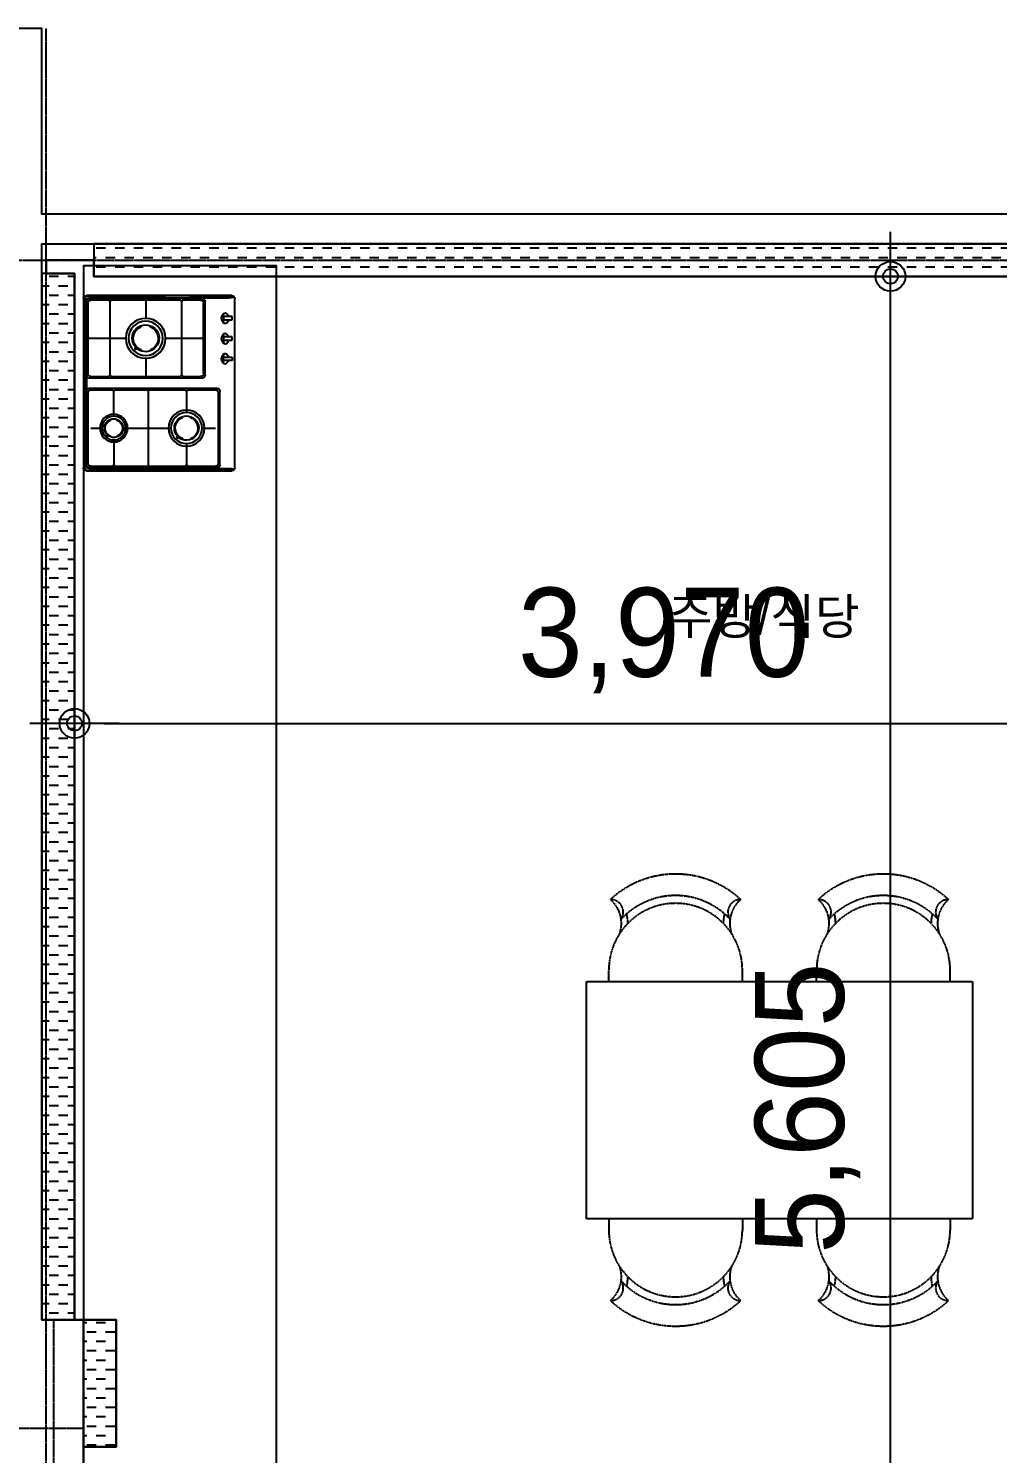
# Model space of a CAD drawing. Extents: x -125 to 16700, y -1600 to 11725.
# Drawn here: x 6630 to 9895, y 6924 to 11725 of the extents above; entities that cross this region are included whole.
import ezdxf

# ---------------------------------------------------------------- set-up
doc = ezdxf.new("R2010")
doc.units = 0
doc.header["$MEASUREMENT"] = 0
for name, pattern in [('AUDIT_D_220706163347-0', [0]), ('CEN', [62, 60, -1, 0, -1]), ('HD', [2.5, 1.5, -1])]:
    doc.linetypes.add(name, pattern=pattern)
for name, color, linetype in [('AA-XXXX-DIMS', 7, 'Continuous'), ('CEN_CON', 1, 'CEN'), ('CONC', 2, 'Continuous'), ('DIM', 7, 'AUDIT_D_220706163347-0'), ('FIN', 6, 'Continuous'), ('FUR', 4, 'Continuous'), ('FUR_가구', 8, 'HD'), ('INS', 8, 'Continuous'), ('실명', 3, 'AUDIT_D_220706163347-0')]:
    doc.layers.add(name, color=color, linetype=linetype)
doc.styles.add('HAUD01', font='Dotum.ttf')
doc.dimstyles.new('HAUD-100', dxfattribs={"dimscale": 100, "dimtxt": 3, "dimasz": 1, "dimexe": 0, "dimexo": 3, "dimgap": 1, "dimtad": 1, "dimdec": 0, "dimdsep": 46, "dimlunit": 6, "dimtxsty": 'HAUD01', "dimblk": 'DIMDOT', "dimcen": 2.5, "dimdle": 1.5, "dimclrd": 7, "dimclre": 7, "dimclrt": 3, "dimadec": 0, "dimazin": 0, "dimtfac": 1, "dimtdec": 0, "dimtix": 1, "dimtmove": 2, "dimatfit": 3, "dimfxl": 1, "dimtvp": 1, "dimtolj": 1, "dimtzin": 0, "dimarcsym": 0})
pattern_1 = [(0, (0, 0), (31.75, 31.75), [31.75, -31.75])]

# ---------------------------------------------------------------- blocks, each defined once
blk = doc.blocks.new('쿡탑')
at = {"layer": 'FUR'}
for p, q in [((460711, 189095.4), (460711, 189585.4)), ((460712, 189582.4), (460712, 189318.9)), ((460721, 189595.4), (461291, 189595.4)), ((460722, 189592.4), (461290, 189592.4)), ((460729, 189587.4), (461283, 189587.4)), ((460731, 189585.4), (461281, 189585.4)), ((460736, 189580.4), (460973.5, 189580.4)), ((460854.8, 189580.4), (460854.8, 189452.6)), ((461038.5, 189580.4), (461276, 189580.4)), ((461300, 189582.4), (461300, 189338.9)), ((461301, 189585.4), (461301, 189095.4)), ((460719, 189103.9), (460719, 189577.4)), ((460721, 189195.4), (460721, 189575.4)), ((460726, 189267.1), (460726, 189570.4)), ((460983.5, 189570.4), (460983.5, 189508.6)), ((460988.5, 189195.4), (460988.5, 189575.4)), ((461023.5, 189145.4), (461023.5, 189575.4)), ((461028.5, 189570.4), (461028.5, 189495.4)), ((461157.3, 189570.4), (461157.3, 189532.9)), ((461286, 189570.4), (461286, 189150.4)), ((461291, 189575.4), (461291, 189145.4)), ((461293, 189577.4), (461293, 189103.9)), ((460728, 189508.6), (460726, 189508.6)), ((460728, 189503.6), (460726, 189503.6)), ((460730.3, 189506.1), (460979.2, 189506.1)), ((460981.6, 189508.6), (460983.5, 189508.6)), ((460981.6, 189503.6), (460983.5, 189503.6)), ((460983.5, 189503.6), (460983.5, 189267.1)), ((461030.5, 189495.4), (461028.5, 189495.4)), ((461028.5, 189490.4), (461028.5, 189250.4)), ((461030.5, 189490.4), (461028.5, 189490.4)), ((461117.2, 189492.9), (461032.9, 189492.9)), ((461197.3, 189492.9), (461281.7, 189492.9)), ((461284.1, 189495.4), (461286, 189495.4)), ((461284.1, 189490.4), (461286, 189490.4)), ((461157.3, 189452.8), (461157.3, 189300.1)), ((460726, 189385.4), (460787.6, 189385.4)), ((460922, 189385.4), (460983.5, 189385.4)), ((461286, 189376.5), (461028.5, 189376.5)), ((461298, 189156.9), (461300, 189338.9)), ((460714, 189156.9), (460712, 189318.9)), ((460854.8, 189318.1), (460854.8, 189190.4)), ((460728, 189267.1), (460726, 189267.1)), ((460726, 189200.4), (460726, 189262.1)), ((460728, 189262.1), (460726, 189262.1)), ((460730.3, 189264.6), (460979.2, 189264.6)), ((460981.6, 189267.1), (460983.5, 189267.1)), ((460981.6, 189262.1), (460983.5, 189262.1)), ((460983.5, 189262.1), (460983.5, 189200.4)), ((461030.5, 189250.4), (461028.5, 189250.4)), ((461028.5, 189245.4), (461028.5, 189150.4)), ((461030.5, 189245.4), (461028.5, 189245.4)), ((461032.8, 189247.9), (461105, 189247.9)), ((461209.6, 189247.9), (461281.7, 189247.9)), ((461284.1, 189250.4), (461286, 189250.4)), ((461284.1, 189245.4), (461286, 189245.4)), ((461157.3, 189195.6), (461157.3, 189150.4)), ((460714, 189156.9), (460714, 189095.4)), ((460978.5, 189185.4), (460731, 189185.4)), ((460973.5, 189190.4), (460736, 189190.4)), ((461298, 189156.9), (461298, 189095.4)), ((460770.5, 189113.9), (460780.7, 189104.7)), ((460770.5, 189113.9), (460780.7, 189104.7)), ((460780.9, 189123.2), (460792.2, 189123.2)), ((460780.9, 189094.2), (460780.9, 189123.2)), ((460780.9, 189123.2), (460792.2, 189123.2)), ((460780.9, 189094.2), (460780.9, 189123.2)), ((460792.2, 189123.2), (460792.2, 189094.2)), ((460792.2, 189123.2), (460792.2, 189094.2)), ((460803.4, 189113.7), (460792.2, 189104.5)), ((460803.4, 189113.7), (460792.2, 189104.5)), ((460839.4, 189113.9), (460849.6, 189104.7)), ((460839.4, 189113.9), (460849.6, 189104.7)), ((460839.4, 189113.9), (460849.6, 189104.7)), ((460839.4, 189113.9), (460849.6, 189104.7)), ((460839.4, 189113.9), (460849.6, 189104.7)), ((460839.4, 189113.9), (460849.6, 189104.7)), ((460839.4, 189113.9), (460849.6, 189104.7)), ((460839.4, 189113.9), (460849.6, 189104.7)), ((460849.9, 189123.1), (460861.2, 189123.1)), ((460849.9, 189094.2), (460849.9, 189123.1)), ((460849.9, 189123.1), (460861.2, 189123.1)), ((460849.9, 189094.2), (460849.9, 189123.1)), ((460849.9, 189123.1), (460861.2, 189123.1)), ((460849.9, 189094.2), (460849.9, 189123.1)), ((460849.9, 189123.1), (460861.2, 189123.1)), ((460849.9, 189094.2), (460849.9, 189123.1)), ((460849.9, 189123.1), (460861.2, 189123.1)), ((460849.9, 189094.2), (460849.9, 189123.1)), ((460849.9, 189123.1), (460861.2, 189123.1)), ((460849.9, 189094.2), (460849.9, 189123.1)), ((460849.9, 189123.1), (460861.2, 189123.1)), ((460849.9, 189094.2), (460849.9, 189123.1)), ((460849.9, 189123.1), (460861.2, 189123.1)), ((460849.9, 189094.2), (460849.9, 189123.1)), ((460872.3, 189113.7), (460861.1, 189104.5)), ((460872.3, 189113.7), (460861.1, 189104.5)), ((460872.3, 189113.7), (460861.1, 189104.5)), ((460872.3, 189113.7), (460861.1, 189104.5)), ((460872.3, 189113.7), (460861.1, 189104.5)), ((460872.3, 189113.7), (460861.1, 189104.5)), ((460872.3, 189113.7), (460861.1, 189104.5)), ((460872.3, 189113.7), (460861.1, 189104.5)), ((460861.2, 189123.1), (460861.2, 189094.2)), ((460861.2, 189123.1), (460861.2, 189094.2)), ((460861.2, 189123.1), (460861.2, 189094.2)), ((460861.2, 189123.1), (460861.2, 189094.2)), ((460861.2, 189123.1), (460861.2, 189094.2)), ((460861.2, 189123.1), (460861.2, 189094.2)), ((460861.2, 189123.1), (460861.2, 189094.2)), ((460861.2, 189123.1), (460861.2, 189094.2)), ((460907.3, 189113.7), (460918.4, 189104.5)), ((460907.3, 189113.7), (460918.4, 189104.5)), ((460907.3, 189113.7), (460918.4, 189104.5)), ((460907.3, 189113.7), (460918.4, 189104.5)), ((460907.3, 189113.7), (460918.4, 189104.5)), ((460907.3, 189113.7), (460918.4, 189104.5)), ((460907.3, 189113.7), (460918.4, 189104.5)), ((460907.3, 189113.7), (460918.4, 189104.5)), ((460929.7, 189123.1), (460918.4, 189123.1)), ((460918.4, 189123.1), (460918.4, 189094.2)), ((460929.7, 189123.1), (460918.4, 189123.1)), ((460918.4, 189123.1), (460918.4, 189094.2)), ((460929.7, 189123.1), (460918.4, 189123.1)), ((460918.4, 189123.1), (460918.4, 189094.2)), ((460929.7, 189123.1), (460918.4, 189123.1)), ((460918.4, 189123.1), (460918.4, 189094.2)), ((460929.7, 189123.1), (460918.4, 189123.1)), ((460918.4, 189123.1), (460918.4, 189094.2)), ((460929.7, 189123.1), (460918.4, 189123.1)), ((460918.4, 189123.1), (460918.4, 189094.2)), ((460929.7, 189123.1), (460918.4, 189123.1)), ((460918.4, 189123.1), (460918.4, 189094.2)), ((460929.7, 189123.1), (460918.4, 189123.1)), ((460918.4, 189123.1), (460918.4, 189094.2)), ((460929.7, 189094.2), (460929.7, 189123.1)), ((460929.7, 189094.2), (460929.7, 189123.1)), ((460929.7, 189094.2), (460929.7, 189123.1)), ((460929.7, 189094.2), (460929.7, 189123.1)), ((460929.7, 189094.2), (460929.7, 189123.1)), ((460929.7, 189094.2), (460929.7, 189123.1)), ((460929.7, 189094.2), (460929.7, 189123.1)), ((460929.7, 189094.2), (460929.7, 189123.1)), ((460940.2, 189113.9), (460930, 189104.7)), ((460940.2, 189113.9), (460930, 189104.7)), ((460940.2, 189113.9), (460930, 189104.7)), ((460940.2, 189113.9), (460930, 189104.7)), ((460940.2, 189113.9), (460930, 189104.7)), ((460940.2, 189113.9), (460930, 189104.7)), ((460940.2, 189113.9), (460930, 189104.7)), ((460940.2, 189113.9), (460930, 189104.7)), ((461281, 189135.4), (461033.5, 189135.4)), ((461276, 189140.4), (461038.5, 189140.4)), ((461291, 189085.4), (460721, 189085.4)), ((460792.2, 189094.2), (460780.9, 189094.2)), ((460792.2, 189094.2), (460780.9, 189094.2)), ((460861.2, 189094.2), (460849.9, 189094.2)), ((460861.2, 189094.2), (460849.9, 189094.2)), ((460861.2, 189094.2), (460849.9, 189094.2)), ((460861.2, 189094.2), (460849.9, 189094.2)), ((460861.2, 189094.2), (460849.9, 189094.2)), ((460861.2, 189094.2), (460849.9, 189094.2)), ((460861.2, 189094.2), (460849.9, 189094.2)), ((460861.2, 189094.2), (460849.9, 189094.2)), ((460918.4, 189094.2), (460929.7, 189094.2)), ((460918.4, 189094.2), (460929.7, 189094.2)), ((460918.4, 189094.2), (460929.7, 189094.2)), ((460918.4, 189094.2), (460929.7, 189094.2)), ((460918.4, 189094.2), (460929.7, 189094.2)), ((460918.4, 189094.2), (460929.7, 189094.2)), ((460918.4, 189094.2), (460929.7, 189094.2)), ((460918.4, 189094.2), (460929.7, 189094.2))]:
    blk.add_line(p, q, dxfattribs=at)
for centre, radius in [((461157.3, 189492.9), 46.7), ((461157.3, 189492.9), 40), ((460854.8, 189385.4), 67.2), ((460854.8, 189385.4), 57.7), ((461157.3, 189247.9), 60.9), ((461157.3, 189247.9), 52.3)]:
    blk.add_circle(centre, radius, dxfattribs=at)
for centre, radius, start, end in [((460721, 189585.4), 10, 90, 180), ((460722, 189582.4), 10, 90, 180), ((460729, 189577.4), 10, 90, 180), ((460731, 189575.4), 10, 90, 180), ((460736, 189570.4), 10, 90, 180), ((460973.5, 189570.4), 10, 0, 90), ((460978.5, 189575.4), 10, 0, 90), ((461033.5, 189575.4), 10, 90, 180), ((461038.5, 189570.4), 10, 90, 180), ((461276, 189570.4), 10, 0, 90), ((461281, 189575.4), 10, 0, 90), ((461283, 189577.4), 10, 0, 90), ((461290, 189582.4), 10, 0, 90), ((461291, 189585.4), 10, 0, 90), ((460727.8, 189506.1), 2.51, 274.2415, 85.7585), ((460981.7, 189506.1), 2.51, 94.2415, 265.7585), ((461030.3, 189492.9), 2.51, 274.2415, 85.7585), ((461157.3, 189492.9), 31.4, 46.3378, 40.7194), ((461156.1, 189435.2), 55.6, 120.4999, 120.9395), ((461157.9, 189550.4), 55.6, 237.2301, 237.6615), ((461128.7, 189481.7), 1.53, 21.2578, 120.4999), ((461129, 189504.7), 1.53, 237.6615, 337.2181), ((461157.3, 189492.9), 29.2, 21.5687, 157.2181), ((461185.8, 189504.1), 1.53, 201.5687, 301.1252), ((461157.9, 189550.4), 55.6, 301.1252, 301.5566), ((461284.2, 189492.9), 2.51, 94.2415, 265.7585), ((461157.3, 189492.9), 29.2, 201.2578, 336.4054), ((461185.4, 189480.6), 1.53, 57.1633, 156.4054), ((461156.1, 189435.2), 55.6, 56.7238, 57.1633), ((460854.8, 189385.4), 45.2, 46.3378, 40.7194), ((460855.7, 189468.2), 80, 237.2301, 237.6615), ((460814, 189402.5), 2.21, 237.6615, 337.2181), ((460854.8, 189385.4), 42, 21.5687, 157.2181), ((460895.9, 189401.6), 2.21, 201.5687, 301.1252), ((460855.7, 189468.2), 80, 301.1252, 301.5566), ((460853.1, 189302.3), 80, 120.4999, 120.9395), ((460813.6, 189369.3), 2.21, 21.2578, 120.4999), ((460854.8, 189385.4), 42, 201.2578, 336.4054), ((460895.3, 189367.7), 2.21, 57.1633, 156.4054), ((460853.1, 189302.3), 80, 56.7238, 57.1633), ((460727.8, 189264.6), 2.51, 274.2415, 85.7585), ((460981.7, 189264.6), 2.51, 94.2415, 265.7585), ((461030.3, 189247.9), 2.51, 274.2415, 85.7585), ((461157.3, 189247.9), 41, 46.3378, 40.7194), ((461158.1, 189323), 72.6, 237.2301, 237.6615), ((461120.3, 189263.4), 2, 237.6615, 337.2181), ((461157.3, 189247.9), 38.1, 21.5687, 157.2181), ((461194.5, 189262.6), 2, 201.5687, 301.1252), ((461158.1, 189323), 72.6, 301.1252, 301.5566), ((461284.2, 189247.9), 2.51, 94.2415, 265.7585), ((460731, 189195.4), 10, 180, 270), ((460736, 189200.4), 10, 180, 270), ((460973.5, 189200.4), 10, 270, 0), ((460978.5, 189195.4), 10, 270, 0), ((461155.7, 189172.5), 72.6, 120.4999, 120.9395), ((461119.9, 189233.3), 2, 21.2578, 120.4999), ((461157.3, 189247.9), 38.1, 201.2578, 336.4054), ((461194, 189231.8), 2, 57.1633, 156.4054), ((461155.7, 189172.5), 72.6, 56.7238, 57.1633), ((461038.5, 189150.4), 10, 180, 270), ((461276, 189150.4), 10, 270, 0), ((460658.6, 189105.8), 60.4, 341.5721, 1.816), ((460773.8, 189117.6), 5, 148.5357, 228.0471), ((460773.8, 189117.6), 5, 148.5357, 228.0471), ((460776.4, 189115.1), 8.47, 57.3013, 148.1768), ((460776.4, 189115.1), 8.47, 57.3013, 148.1768), ((460787, 189109.6), 20.4, 31.2565, 148.5357), ((460787, 189109.6), 20.4, 31.2565, 148.5357), ((460796.9, 189113.5), 9.86, 34.7229, 117.6077), ((460796.9, 189113.5), 9.86, 34.7229, 117.6077), ((460800.2, 189117.6), 5, 309.4595, 31.2565), ((460800.2, 189117.6), 5, 309.4595, 31.2565), ((460842.8, 189117.6), 5, 148.5357, 228.0471), ((460842.8, 189117.6), 5, 148.5357, 228.0471), ((460842.8, 189117.6), 5, 148.5357, 228.0471), ((460842.8, 189117.6), 5, 148.5357, 228.0471), ((460842.8, 189117.6), 5, 148.5357, 228.0471), ((460842.8, 189117.6), 5, 148.5357, 228.0471), ((460842.8, 189117.6), 5, 148.5357, 228.0471), ((460842.8, 189117.6), 5, 148.5357, 228.0471), ((460845.3, 189115), 8.47, 57.3013, 148.1768), ((460845.3, 189115), 8.47, 57.3013, 148.1768), ((460845.3, 189115), 8.47, 57.3013, 148.1768), ((460845.3, 189115), 8.47, 57.3013, 148.1768), ((460845.3, 189115), 8.47, 57.3013, 148.1768), ((460845.3, 189115), 8.47, 57.3013, 148.1768), ((460845.3, 189115), 8.47, 57.3013, 148.1768), ((460845.3, 189115), 8.47, 57.3013, 148.1768), ((460855.9, 189109.5), 20.4, 31.2565, 148.5357), ((460855.9, 189109.5), 20.4, 31.2565, 148.5357), ((460855.9, 189109.5), 20.4, 31.2565, 148.5357), ((460855.9, 189109.5), 20.4, 31.2565, 148.5357), ((460855.9, 189109.5), 20.4, 31.2565, 148.5357), ((460855.9, 189109.5), 20.4, 31.2565, 148.5357), ((460855.9, 189109.5), 20.4, 31.2565, 148.5357), ((460855.9, 189109.5), 20.4, 31.2565, 148.5357), ((460865.8, 189113.4), 9.86, 34.7229, 117.6077), ((460865.8, 189113.4), 9.86, 34.7229, 117.6077), ((460865.8, 189113.4), 9.86, 34.7229, 117.6077), ((460865.8, 189113.4), 9.86, 34.7229, 117.6077), ((460865.8, 189113.4), 9.86, 34.7229, 117.6077), ((460865.8, 189113.4), 9.86, 34.7229, 117.6077), ((460865.8, 189113.4), 9.86, 34.7229, 117.6077), ((460865.8, 189113.4), 9.86, 34.7229, 117.6077), ((460869.1, 189117.5), 5, 309.4595, 31.2565), ((460869.1, 189117.5), 5, 309.4595, 31.2565), ((460869.1, 189117.5), 5, 309.4595, 31.2565), ((460869.1, 189117.5), 5, 309.4595, 31.2565), ((460869.1, 189117.5), 5, 309.4595, 31.2565), ((460869.1, 189117.5), 5, 309.4595, 31.2565), ((460869.1, 189117.5), 5, 309.4595, 31.2565), ((460869.1, 189117.5), 5, 309.4595, 31.2565), ((460910.5, 189117.5), 5, 148.7435, 230.5405), ((460910.5, 189117.5), 5, 148.7435, 230.5405), ((460910.5, 189117.5), 5, 148.7435, 230.5405), ((460910.5, 189117.5), 5, 148.7435, 230.5405), ((460910.5, 189117.5), 5, 148.7435, 230.5405), ((460910.5, 189117.5), 5, 148.7435, 230.5405), ((460910.5, 189117.5), 5, 148.7435, 230.5405), ((460910.5, 189117.5), 5, 148.7435, 230.5405), ((460913.8, 189113.4), 9.86, 62.3923, 145.2771), ((460913.8, 189113.4), 9.86, 62.3923, 145.2771), ((460913.8, 189113.4), 9.86, 62.3923, 145.2771), ((460913.8, 189113.4), 9.86, 62.3923, 145.2771), ((460913.8, 189113.4), 9.86, 62.3923, 145.2771), ((460913.8, 189113.4), 9.86, 62.3923, 145.2771), ((460913.8, 189113.4), 9.86, 62.3923, 145.2771), ((460913.8, 189113.4), 9.86, 62.3923, 145.2771), ((460923.6, 189109.5), 20.4, 31.4643, 148.7435), ((460923.6, 189109.5), 20.4, 31.4643, 148.7435), ((460923.6, 189109.5), 20.4, 31.4643, 148.7435), ((460923.6, 189109.5), 20.4, 31.4643, 148.7435), ((460923.6, 189109.5), 20.4, 31.4643, 148.7435), ((460923.6, 189109.5), 20.4, 31.4643, 148.7435), ((460923.6, 189109.5), 20.4, 31.4643, 148.7435), ((460923.6, 189109.5), 20.4, 31.4643, 148.7435), ((460934.2, 189115), 8.47, 31.8232, 122.6987), ((460934.2, 189115), 8.47, 31.8232, 122.6987), ((460934.2, 189115), 8.47, 31.8232, 122.6987), ((460934.2, 189115), 8.47, 31.8232, 122.6987), ((460934.2, 189115), 8.47, 31.8232, 122.6987), ((460934.2, 189115), 8.47, 31.8232, 122.6987), ((460934.2, 189115), 8.47, 31.8232, 122.6987), ((460934.2, 189115), 8.47, 31.8232, 122.6987), ((460936.8, 189117.6), 5, 311.9529, 31.4643), ((460936.8, 189117.6), 5, 311.9529, 31.4643), ((460936.8, 189117.6), 5, 311.9529, 31.4643), ((460936.8, 189117.6), 5, 311.9529, 31.4643), ((460936.8, 189117.6), 5, 311.9529, 31.4643), ((460936.8, 189117.6), 5, 311.9529, 31.4643), ((460936.8, 189117.6), 5, 311.9529, 31.4643), ((460936.8, 189117.6), 5, 311.9529, 31.4643), ((461033.5, 189145.4), 10, 180, 270), ((461281, 189145.4), 10, 270, 0), ((461353.4, 189105.8), 60.4, 178.184, 198.4279), ((460721, 189095.4), 10, 180, 270), ((460708.5, 189096.9), 5.72, 302.473, 344.4523), ((461291, 189095.4), 10, 270, 0), ((461303.5, 189096.9), 5.72, 195.5477, 237.527)]:
    blk.add_arc(centre, radius, start, end, dxfattribs=at)
at = {"layer": 'FUR', "extrusion": (0, 0, -1)}
for centre, major_axis in [((461180.8, 189516), (0, -2.7)), ((460888.6, 189418.7), (0, -3.88)), ((461187.9, 189278.1), (0, -3.52))]:
    blk.add_ellipse(centre, major_axis=major_axis, ratio=0.678938, start_param=1.412183, end_param=6.112097, dxfattribs=at)
blk = doc.blocks.new('식탁-1300x800')
at = {"layer": 'FUR_가구'}
for p, q in [((75, 800), (75, 837.8)), ((525, 800), (525, 837.8)), ((775, 800), (775, 837.8)), ((1225, 800), (1225, 837.8)), ((75, 0), (75, -37.8)), ((525, 0), (525, -37.8)), ((775, 0), (775, -37.8)), ((1225, 0), (1225, -37.8))]:
    blk.add_line(p, q, dxfattribs=at)
blk.add_lwpolyline([(0, 800), (1300, 800), (1300, 0), (0, 0)], close=True, dxfattribs=at)
for centre, radius, start, end in [((300, 837.8), 323.6, 47.307, 132.693), ((1000, 837.8), 323.6, 47.307, 132.693), ((300, 837.8), 225, 0, 180), ((81.5, 1033.2), 42.4, 325.904, 91.1712), ((11.9, 995.4), 105.6, 341.0855, 49.4454), ((300, 837.8), 251.2, 43.0982, 136.9019), ((518.5, 1033.2), 42.4, 88.8288, 214.096), ((588.1, 995.4), 105.6, 130.5546, 198.9145), ((1000, 837.8), 225, 360, 180), ((781.5, 1033.2), 42.4, 325.904, 91.1712), ((711.9, 995.4), 105.6, 341.0855, 49.4454), ((1000, 837.8), 251.2, 43.0981, 136.9018), ((1218.5, 1033.2), 42.4, 88.8288, 214.096), ((1288.1, 995.4), 105.6, 130.5546, 198.9145), ((11.9, 995.4), 127.4, 359.9704, 14.5481), ((588.1, 995.4), 127.4, 165.452, 180.0296), ((711.9, 995.4), 127.4, 359.9704, 14.548), ((1288.1, 995.4), 127.4, 165.4519, 180.0296), ((300, -37.8), 225, 180, 360), ((1000, -37.8), 225, 180, 0), ((11.9, -195.4), 105.6, 310.5546, 18.9145), ((588.1, -195.4), 105.6, 161.0855, 229.4454), ((711.9, -195.4), 105.6, 310.5546, 18.9145), ((1288.1, -195.4), 105.6, 161.0855, 229.4454), ((81.5, -233.2), 42.4, 268.8288, 34.096), ((300, -37.8), 251.2, 223.0981, 316.9018), ((11.9, -195.4), 127.4, 345.4519, 0.0296), ((588.1, -195.4), 127.4, 179.9704, 194.548), ((518.5, -233.2), 42.4, 145.904, 271.1712), ((781.5, -233.2), 42.4, 268.8288, 34.096), ((1000, -37.8), 251.2, 223.0982, 316.9019), ((711.9, -195.4), 127.4, 345.452, 0.0296), ((1288.1, -195.4), 127.4, 179.9704, 194.5481), ((1218.5, -233.2), 42.4, 145.904, 271.1712), ((300, -37.8), 323.6, 227.307, 312.693), ((1000, -37.8), 323.6, 227.307, 312.693)]:
    blk.add_arc(centre, radius, start, end, dxfattribs=at)
blk = doc.blocks.new('DIMDOT')
at = {"layer": 'AA-XXXX-DIMS'}
for p, q in [((0, -1.5), (0, 1.5)), ((-1.5, 0), (1.5, 0))]:
    blk.add_line(p, q, dxfattribs=at)
for radius in [0.5, 0.25]:
    blk.add_circle((0, 0), radius, dxfattribs=at)
blk = doc.blocks.new('*D29')
at = {"layer": 'Defpoints', "color": 0, "transparency": 16777216}
for p in [(6785, 9384), (10755, 9384), (10755, 9384)]:
    blk.add_point(p, dxfattribs=at)
at = {"layer": 'DIM', "color": 7, "lineweight": -2, "transparency": 16777216}
for p, q in [((6785, 9684), (6785, 9384)), ((10755, 9684), (10755, 9384)), ((6885, 9384), (10655, 9384))]:
    blk.add_line(p, q, dxfattribs=at)
at = {"layer": 'DIM', "color": 7, "lineweight": -2, "transparency": 16777216, "xscale": 100, "yscale": 100, "zscale": 100, "rotation": 180}
blk.add_blockref('DIMDOT', (6785, 9384), dxfattribs=at)
at = {"layer": 'DIM', "color": 7, "lineweight": -2, "transparency": 16777216, "xscale": 100, "yscale": 100, "zscale": 100}
blk.add_blockref('DIMDOT', (10755, 9384), dxfattribs=at)
at = {"layer": 'DIM', "color": 3, "transparency": 16777216, "insert": (8770, 9663.1), "char_height": 300, "attachment_point": 5, "style": 'HAUD01'}
blk.add_mtext('\\A1;3,970', dxfattribs=at)
blk = doc.blocks.new('*D30')
at = {"layer": 'Defpoints', "color": 0, "transparency": 16777216}
for p in [(9534, 10890), (9534, 10890), (9534, 5285)]:
    blk.add_point(p, dxfattribs=at)
at = {"layer": 'DIM', "color": 7, "lineweight": -2, "transparency": 16777216}
for p, q in [((9834, 10890), (9534, 10890)), ((9534, 5385), (9534, 10790)), ((9834, 5285), (9534, 5285))]:
    blk.add_line(p, q, dxfattribs=at)
at = {"layer": 'DIM', "color": 7, "lineweight": -2, "transparency": 16777216, "xscale": 100, "yscale": 100, "zscale": 100}
for p, rotation in [((9534, 10890), 90), ((9534, 5285), 270)]:
    blk.add_blockref('DIMDOT', p, dxfattribs=dict(at, rotation=rotation))
at = {"layer": 'DIM', "color": 3, "transparency": 16777216, "insert": (9254.9, 8087.5), "char_height": 300, "attachment_point": 5, "rotation": 90, "style": 'HAUD01'}
blk.add_mtext('\\A1;5,605', dxfattribs=at)

msp = doc.modelspace()

# ---------------------------------------------------------------- hatches: boundary and pattern name
at = {"layer": 'INS'}
h = msp.add_hatch(dxfattribs=at)
h.set_pattern_fill('DASH', color=256, scale=10, style=0)
h.set_pattern_definition(pattern_1)
h.paths.add_polyline_path([(6850.4, 10890), (10678.6, 10890), (10678.6, 11000), (6850.4, 11000)])
h = msp.add_hatch(dxfattribs=at)
h.set_pattern_fill('DASH', color=256, scale=10, style=0)
h.set_pattern_definition(pattern_1)
h.paths.add_polyline_path([(6675, 7375), (6785, 7375), (6785, 10900), (6675, 10900)])
h = msp.add_hatch(dxfattribs=at)
h.set_pattern_fill('DASH', color=256, scale=10, style=0)
h.set_pattern_definition(pattern_1)
h.paths.add_polyline_path([(6815, 6947), (6925, 6947), (6925, 7375), (6815, 7375)])

# ---------------------------------------------------------------- linework, layer by layer
at = {"layer": 'CEN_CON'}
for p, q in [((6690, 6775), (6690, 11725)), ((6425, 10945), (12380, 10945)), ((6715, 5235), (6715, 7375)), ((1605, 7010), (6815, 7010))]:
    msp.add_line(p, q, dxfattribs=at)
at = {"layer": 'CONC'}
for points in [[(14900, 0), (14900, 8760), (12380, 8760), (12380, 11250), (12180, 11250), (12180, 11100), (6675, 11100), (6675, 11725), (6425, 11725)], [(6615, 5235), (6815, 5235), (6815, 7375), (6675, 7375), (6675, 11000), (12180, 11000), (12180, 8760), (10885, 8760), (10885, 8828.4), (10685, 8828.4), (10685, 8760), (10575, 8760), (10575, 8560), (10685, 8560), (10685, 5390), (10885, 5390), (10885, 8560), (14700, 8560), (14700, 1690)]]:
    msp.add_lwpolyline(points, dxfattribs=at)
at = {"layer": 'FIN'}
msp.add_lwpolyline([(10678.6, 10890), (6850.4, 10890), (6850.4, 10945), (6690, 10945), (6690, 10900), (6785, 10900), (6785, 7375), (6925, 7375), (6925, 6947), (6815, 6947), (6815, 5285)], dxfattribs=at)
at = {"layer": 'FUR'}
msp.add_lwpolyline([(6815, 5285), (7465, 5285), (7465, 10925), (6815, 10925)], close=True, dxfattribs=at)
at = {"layer": 'INS'}
for points in [[(6850.4, 10890), (10678.6, 10890), (10678.6, 11000), (6850.4, 11000)], [(6675, 7375), (6785, 7375), (6785, 10900), (6675, 10900)], [(6815, 6947), (6925, 6947), (6925, 7375), (6815, 7375)]]:
    msp.add_lwpolyline(points, close=True, dxfattribs=at)

# ---------------------------------------------------------------- block references
at = {"layer": 'FUR', "xscale": -1, "rotation": 89.99998127603168}
msp.add_blockref('쿡탑', (196410.4, 471536), dxfattribs=at)
at = {"layer": 'FUR_가구'}
msp.add_blockref('식탁-1300x800', (8510, 7715), dxfattribs=at)

# ---------------------------------------------------------------- texts
at = {"layer": '실명', "style": 'HAUD01'}
msp.add_text('주방/식당', height=120, dxfattribs=at).set_placement((8784, 9684))

# ---------------------------------------------------------------- dimensions: what is measured, and where the dimension line sits
at = {"layer": 'DIM'}
dim = msp.add_linear_dim(base=(9534, 10890), p1=(9534, 5285), p2=(9534, 10890), angle=90, dimstyle='HAUD-100', dxfattribs=at)
dim.commit()
dim.dimension.update_dxf_attribs({"geometry": '*D30', "text_midpoint": (9254.9, 8087.5)})
dim = msp.add_linear_dim(base=(10755, 9384), p1=(6785, 9384), p2=(10755, 9384), dimstyle='HAUD-100', dxfattribs=at)
dim.commit()
dim.dimension.update_dxf_attribs({"geometry": '*D29', "text_midpoint": (8770, 9663.1)})

doc.saveas('drawing.dxf')
